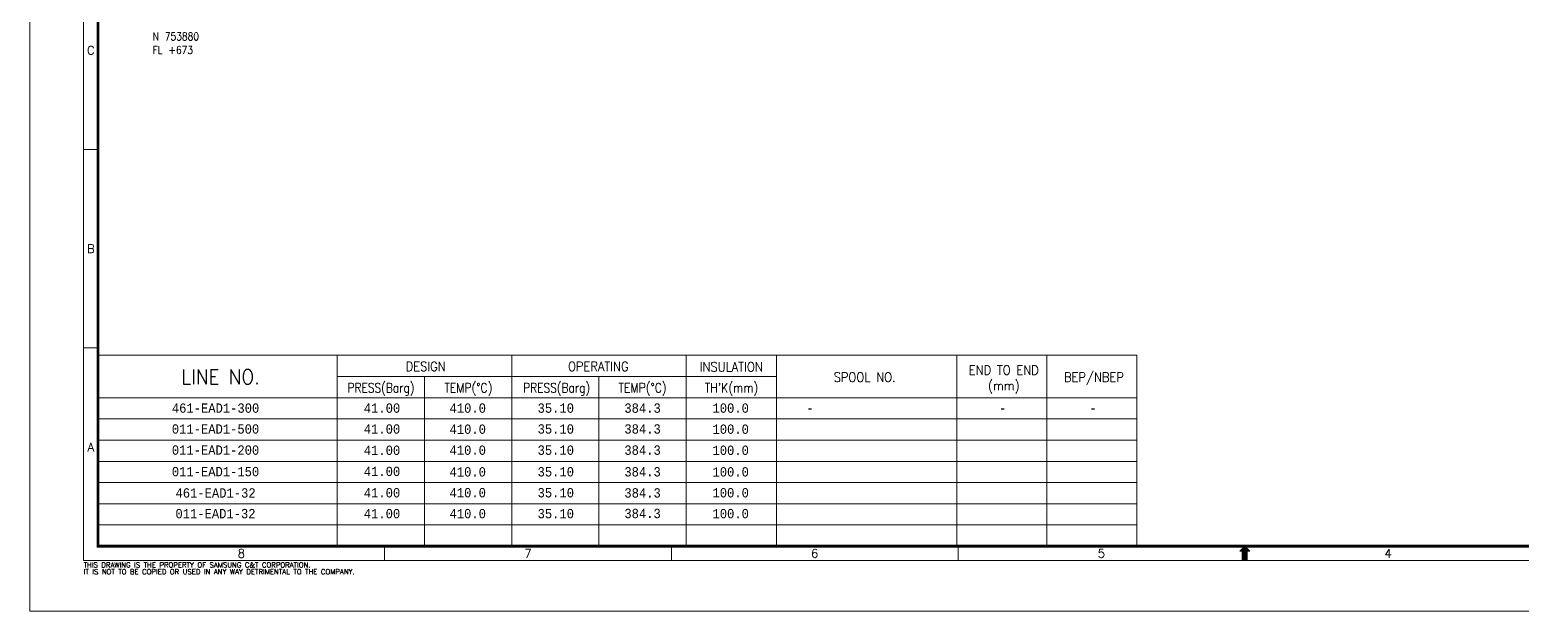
# Model space of a CAD drawing. Extents: x 0 to 841, y 0 to 594.
# Drawn here: x 0 to 516, y 0 to 201 of the extents above; entities that cross this region are included whole.
import ezdxf
from ezdxf.enums import TextEntityAlignment as Align

# ---------------------------------------------------------------- set-up
doc = ezdxf.new("R2010")
doc.units = 0
doc.header["$MEASUREMENT"] = 0
doc.layers.get('0').update_dxf_attribs({"lineweight": 5})
for name, color, linetype, lineweight in [('3', 7, 'Continuous', 5), ('EMB', 7, 'Continuous', 5), ('P', 7, 'Continuous', 5), ('T-TEXT1', 7, 'Continuous', 5)]:
    doc.layers.add(name, color=color, linetype=linetype, lineweight=lineweight)
doc.styles.add('MONOTXT', font='MONOTXT')
doc.styles.add('ROMANS', font='ROMANS')
doc.styles.add('TXT', font='txt.shx')

msp = doc.modelspace()

# ---------------------------------------------------------------- linework, layer by layer
at = {"layer": 'P', "color": 7, "linetype": 'Continuous', "lineweight": 0}
for p, q in [((23.575, 88.525), (383.175, 88.525)), ((106.325, 88.525), (106.325, 22.475)), ((166.775, 88.525), (166.775, 22.475)), ((227.2125, 88.525), (227.2125, 22.475)), ((258.4125, 88.525), (258.4125, 22.475)), ((320.7875, 88.525), (320.7875, 22.475)), ((351.975, 88.525), (351.975, 22.475)), ((383.175, 88.525), (383.175, 22.475)), ((106.325, 81.1875), (258.4125, 81.1875)), ((136.5625, 81.1875), (136.5625, 22.475)), ((196.9875, 81.1875), (196.9875, 22.475)), ((23.575, 73.85), (383.175, 73.85)), ((23.575, 66.5125), (383.175, 66.5125)), ((23.575, 59.1875), (383.175, 59.1875)), ((23.575, 51.8375), (383.175, 51.8375)), ((23.575, 44.4875), (383.175, 44.4875)), ((23.575, 37.1625), (383.175, 37.1625)), ((23.575, 29.825), (383.175, 29.825))]:
    msp.add_line(p, q, dxfattribs=at)
at = {"layer": 'T-TEXT1', "color": 7, "linetype": 'Continuous', "lineweight": 0}
for p, q in [((18.6125, 159.7375), (23.575, 159.7375)), ((18.6125, 91.1), (23.575, 91.1)), ((122.8, 17.5125), (122.8, 22.475)), ((222.0375, 17.5125), (222.0375, 22.475)), ((321.2625, 17.5125), (321.2625, 22.475)), ((418.775, 20.75), (420.5, 22.475)), ((418.775, 20.75), (419.6375, 20.75)), ((419.6375, 17.5125), (419.6375, 20.75)), ((420.5, 17.5125), (420.5, 22.475)), ((420.5, 22.475), (420.5, 17.5125)), ((422.225, 20.75), (420.5, 22.475)), ((421.3625, 20.75), (422.225, 20.75)), ((421.3625, 17.5125), (421.3625, 20.75))]:
    msp.add_line(p, q, dxfattribs=at)
msp.add_lwpolyline([(0, 0), (841, 0), (841, 594), (0, 594), (0, 0)], dxfattribs=at)
msp.add_lwpolyline([(18.6125, 576.4875), (822.3875, 576.4875), (822.3875, 17.5125), (18.6125, 17.5125)], close=True, dxfattribs=at)
at = {"layer": 'T-TEXT1', "color": 7, "linetype": 'Continuous', "lineweight": 0, "const_width": 0.9911}
msp.add_lwpolyline([(23.575, 571.525), (817.425, 571.525), (817.425, 22.475), (23.575, 22.475), (23.575, 571.525)], dxfattribs=at)
at = {"layer": 'T-TEXT1', "color": 7, "linetype": 'Continuous', "lineweight": 0}
for points in [[(418.775, 20.75), (420.5, 22.475), (422.225, 20.75)], [(419.6375, 17.5125), (419.6375, 20.75), (421.3625, 17.5125), (421.3625, 20.75)]]:
    msp.add_solid(points, dxfattribs=at)

# ---------------------------------------------------------------- texts
at = {"color": 7, "linetype": 'Continuous', "lineweight": 0, "style": 'MONOTXT'}
for s, height, width, p in [('461-EAD1-300', 3.237525, 0.899599, (64.2875, 70.2625)), ('41.00', 3.23753, 0.899599, (121.9, 70.2625)), ('410.0', 3.23753, 0.899599, (151.5625, 70.2625)), ('35.10', 3.23753, 0.899599, (182.0375, 70.2625)), ('384.3', 3.23753, 0.899599, (212.075, 70.2625)), ('100.0', 3.23753, 0.899599, (242.575, 70.2625)), ('-', 3.24, 0.901042, (336.675, 70.275)), ('-', 3.24, 0.901042, (367.925, 70.275)), ('011-EAD1-500', 3.237525, 0.899599, (64.275, 63.0375)), ('41.00', 3.23753, 0.899599, (121.9, 63.0375)), ('410.0', 3.23753, 0.899599, (151.5625, 62.975)), ('35.10', 3.23753, 0.899599, (182.0375, 63.0375)), ('384.3', 3.23753, 0.899599, (212.075, 63.0375)), ('100.0', 3.23753, 0.899599, (242.575, 62.975)), ('011-EAD1-200', 3.237525, 0.899599, (64.275, 55.7375)), ('41.00', 3.23753, 0.899599, (121.9, 55.675)), ('410.0', 3.23753, 0.899599, (151.5625, 55.7125)), ('35.10', 3.23753, 0.899599, (182.0375, 55.7125)), ('384.3', 3.23753, 0.899599, (212.075, 55.7125)), ('100.0', 3.23753, 0.899599, (242.575, 55.675)), ('011-EAD1-150', 3.237525, 0.899599, (64.275, 48.2875)), ('41.00', 3.23753, 0.899599, (121.9, 48.3625)), ('410.0', 3.23753, 0.899599, (151.5625, 48.2)), ('35.10', 3.23753, 0.899599, (182.0375, 48.225)), ('384.3', 3.23753, 0.899599, (212.075, 48.225)), ('100.0', 3.23753, 0.899599, (242.575, 48.2)), ('461-EAD1-32', 3.237525, 0.899599, (64.2875, 40.9125)), ('41.00', 3.23753, 0.899599, (121.9, 40.975)), ('410.0', 3.23753, 0.899599, (151.5625, 40.9875)), ('35.10', 3.23753, 0.899599, (182.0375, 40.975)), ('384.3', 3.23753, 0.899599, (212.075, 40.9125)), ('011-EAD1-32', 3.237525, 0.899599, (64.2625, 33.75)), ('41.00', 3.23753, 0.899599, (121.9, 33.75)), ('410.0', 3.23753, 0.899599, (151.5625, 33.75)), ('35.10', 3.23753, 0.899599, (182.0375, 33.75)), ('384.3', 3.23753, 0.899599, (212.075, 33.8))]:
    msp.add_text(s, height=height, dxfattribs=dict(at, width=width)).set_placement(p, align=Align.MIDDLE)
at = {"color": 7, "linetype": 'Continuous', "lineweight": 0, "style": 'MONOTXT', "width": 0.901042}
msp.add_text('-', height=3.24, dxfattribs=at).set_placement((268.775, 70.2625), align=Align.MIDDLE_LEFT)
at = {"layer": '3', "color": 2, "linetype": 'Continuous', "lineweight": 0, "style": 'TXT', "width": 0.851861}
for s, p in [('N 753880', (42.5, 197.5)), ('FL +673', (42.5, 192.8))]:
    msp.add_text(s, height=2.7, dxfattribs=at).set_placement(p)
at = {"layer": 'EMB', "color": 7, "linetype": 'Continuous', "lineweight": 0, "style": 'MONOTXT', "width": 0.899599}
for p in [(242.575, 40.975), (242.575, 33.75)]:
    msp.add_text('100.0', height=3.23753, dxfattribs=at).set_placement(p, align=Align.MIDDLE)
at = {"layer": 'T-TEXT1', "color": 7, "linetype": 'Continuous', "lineweight": 0, "style": 'ROMANS'}
for s, p in [('C', (21.1, 194.05)), ('B', (21.1, 125.425)), ('A', (21.1, 56.7875)), ('8', (73.1875, 19.9875)), ('7', (172.425, 19.9875)), ('6', (271.65, 19.9875)), ('5', (370.8875, 19.9875)), ('4', (470.1125, 19.9875))]:
    msp.add_text(s, height=2.9732, dxfattribs=at).set_placement(p, align=Align.MIDDLE)
at = {"layer": 'T-TEXT1', "color": 2, "linetype": 'Continuous', "lineweight": 0, "style": 'ROMANS'}
for s, height, width, p in [('LINE NO.', 5.184, 0.9, (66.025, 78.4875)), ('DESIGN', 3.24, 0.9, (137, 83.0625)), ('OPERATING', 3.24, 0.9, (196.7375, 83.0625)), ('INSULATION', 3.24, 0.9, (242.75, 82.925)), ('END TO END', 3.24, 0.9, (337.0875, 81.8)), ('BEP/NBEP', 3.24, 0.9, (368.2875, 79.3375)), ('PRESS(Barg)', 3.24, 0.83, (121.5125, 75.675)), ('TEMP(%%dC)', 3.24, 0.85, (151.7875, 75.675)), ('PRESS(Barg)', 3.24, 0.83, (182.3125, 75.675)), ('TEMP(%%dC)', 3.24, 0.85, (212.0625, 75.675)), ("TH'K(mm)", 3.24, 0.85, (242.875, 75.675)), ('SPOOL NO.', 3.24, 0.9, (288.95, 79.3375)), ('(mm)', 3.24, 0.9, (337.0875, 76.4125))]:
    msp.add_text(s, height=height, dxfattribs=dict(at, width=width)).set_placement(p, align=Align.CENTER)
at = {"layer": 'T-TEXT1', "color": 7, "linetype": 'Continuous', "lineweight": 0, "style": 'ROMANS'}
for s, p in [('THIS DRAWING IS THE PROPERTY OF SAMSUNG C&T CORPORATION.', (18.6125, 16.0125)), ('IT IS NOT TO BE COPIED OR USED IN ANY WAY DETRIMENTAL TO THE COMPANY.', (18.6125, 13.65))]:
    msp.add_text(s, height=1.749975, dxfattribs=at).set_placement(p, align=Align.MIDDLE_LEFT)

doc.saveas('drawing.dxf')
